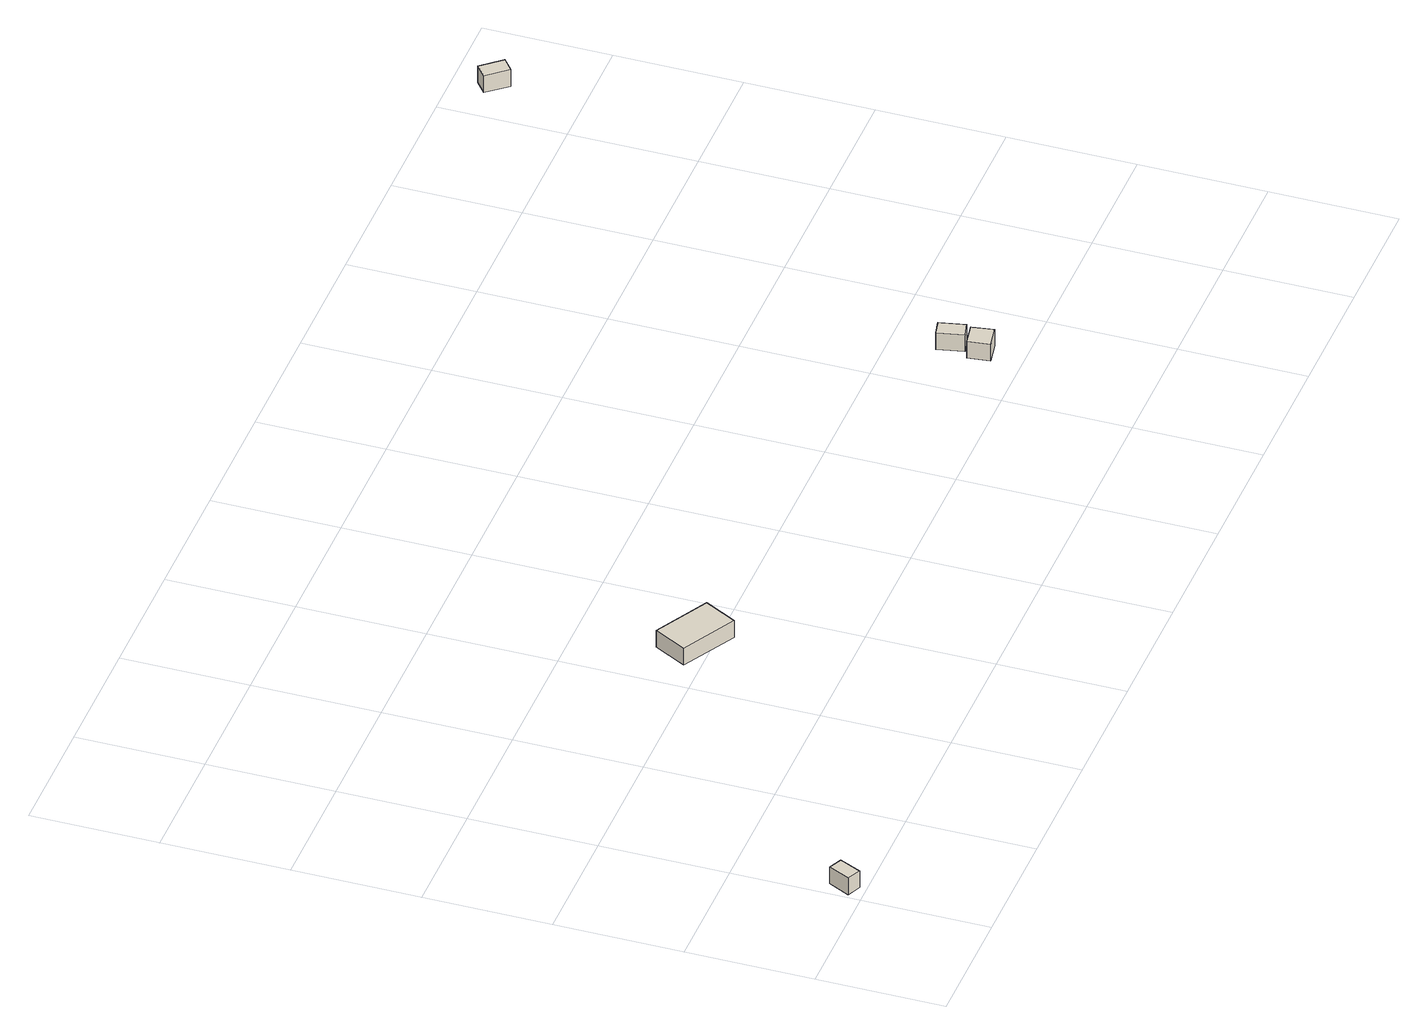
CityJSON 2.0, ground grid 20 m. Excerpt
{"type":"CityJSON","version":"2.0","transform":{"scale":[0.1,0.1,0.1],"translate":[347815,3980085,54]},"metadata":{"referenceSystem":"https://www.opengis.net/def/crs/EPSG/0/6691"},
"CityObjects":{
"building1":{"type":"Building","attributes":{"measuredHeight":3},"geometry":[{"type":"Solid","lod":"1","boundaries":[[[[0,1,2,3]],[[2,4,5,3]],[[1,6,4,2]],[[0,7,6,1]],[[3,5,7,0]],[[4,6,7,5]]]]}]},
"building2":{"type":"Building","attributes":{"measuredHeight":3},"geometry":[{"type":"Solid","lod":"1","boundaries":[[[[8,9,10,11]],[[10,12,13,11]],[[9,14,12,10]],[[8,15,14,9]],[[11,13,15,8]],[[12,14,15,13]]]]}]},
"building3":{"type":"Building","attributes":{"measuredHeight":3},"geometry":[{"type":"Solid","lod":"1","boundaries":[[[[16,17,18,19]],[[18,20,21,19]],[[17,22,20,18]],[[16,23,22,17]],[[19,21,23,16]],[[20,22,23,21]]]]}]},
"building4":{"type":"Building","attributes":{"measuredHeight":3},"geometry":[{"type":"Solid","lod":"1","boundaries":[[[[24,25,26,27]],[[26,28,29,27]],[[25,30,28,26]],[[24,31,30,25]],[[27,29,31,24]],[[28,30,31,29]]]]}]},
"building5":{"type":"Building","attributes":{"measuredHeight":3},"geometry":[{"type":"Solid","lod":"1","boundaries":[[[[32,33,34,35]],[[34,36,37,35]],[[33,38,36,34]],[[32,39,38,33]],[[35,37,39,32]],[[36,38,39,37]]]]}]}
},
"vertices":[
[38,43,15],[22,9,15],[0,19,15],[17,53,15],[0,19,45],[17,53,45],[22,9,45],[38,43,45],
[565,430,10],[537,378,10],[450,425,10],[478,477,10],[450,425,40],[478,477,40],[537,378,40],[565,430,40],
[1316,287,9],[1322,252,9],[1286,246,9],[1281,281,9],[1286,246,39],[1281,281,39],[1322,252,39],[1316,287,39],
[1311,335,9],[1320,294,9],[1295,288,9],[1286,330,9],[1295,288,39],[1286,330,39],[1320,294,39],[1311,335,39],
[1676,1163,9],[1703,1131,9],[1683,1115,9],[1656,1147,9],[1683,1115,39],[1656,1147,39],[1703,1131,39],[1676,1163,39]
]}
